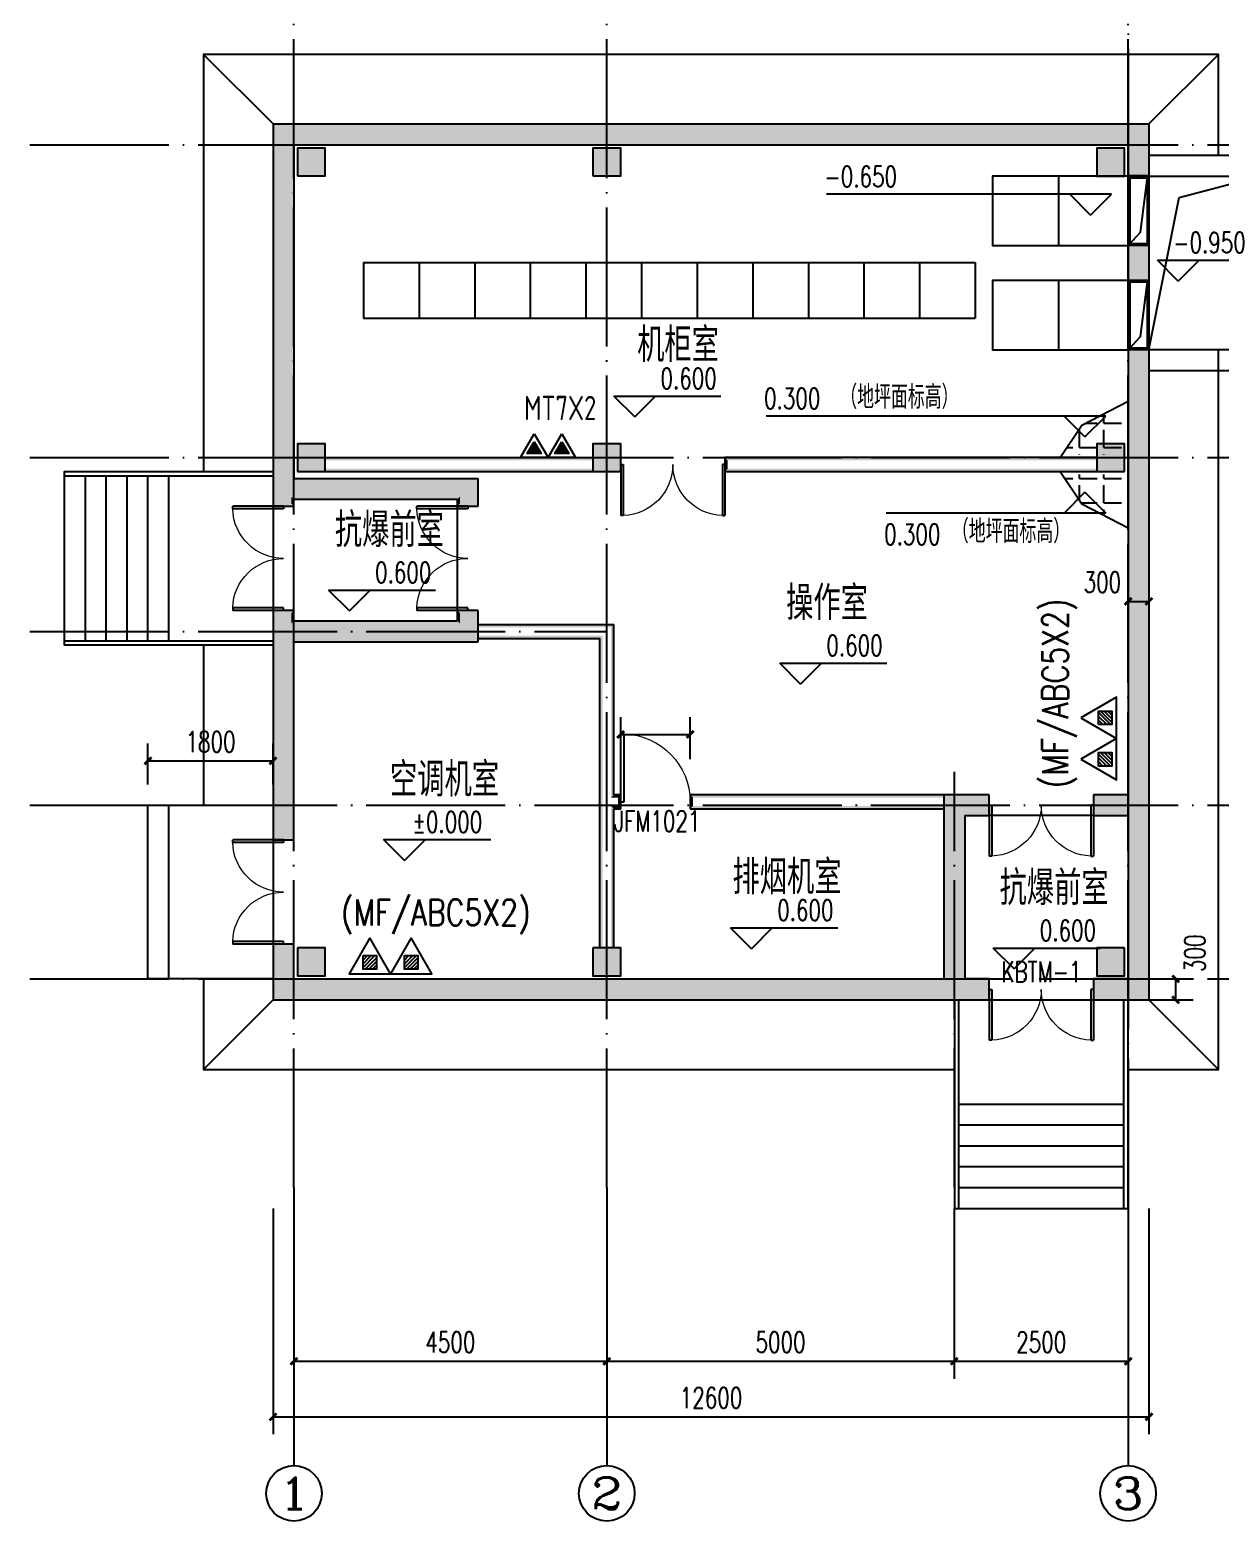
# Model space of a CAD drawing. Extents: x 5205853 to 5320510, y -422737 to -363337.
# Drawn here: x 5252132 to 5269256, y -398160 to -376706 of the extents above; entities that cross this region are included whole.
import ezdxf
from ezdxf.enums import TextEntityAlignment as Align

# ---------------------------------------------------------------- set-up
doc = ezdxf.new("R2010")
doc.units = 0
doc.header["$LTSCALE"] = 1000
doc.header["$MEASUREMENT"] = 0
doc.linetypes.add('DOTE', pattern=[2.42, 2, -0.2, 0.02, -0.2])
doc.layers.get('0').update_dxf_attribs({"linetype": 'CONTINUOUS'})
doc.layers.get('Defpoints').update_dxf_attribs({"linetype": 'CONTINUOUS'})
for name, color, linetype in [('$灭火器', 1, 'CONTINUOUS'), ('AXIS', 3, 'CONTINUOUS'), ('AXIS_TEXT', 7, 'CONTINUOUS'), ('COLUMN', 9, 'CONTINUOUS'), ('DIM_ELEV', 3, 'CONTINUOUS'), ('DOTE', 252, 'CONTINUOUS'), ('PUB_DIM', 3, 'CONTINUOUS'), ('PUB_HATCH', 8, 'CONTINUOUS'), ('PUB_TEXT', 7, 'CONTINUOUS'), ('PUB_WALL', 9, 'CONTINUOUS'), ('STAIR', 5, 'CONTINUOUS'), ('TEXT_给水', 7, 'CONTINUOUS'), ('WALL', 2, 'CONTINUOUS'), ('WINDOW', 4, 'CONTINUOUS'), ('WINDOW_TEXT', 7, 'CONTINUOUS'), ('上水', 3, 'CONTINUOUS'), ('图层1', 1, 'CONTINUOUS')]:
    doc.layers.add(name, color=color, linetype=linetype)
doc.layers.add('_0', color=7, linetype='CONTINUOUS', lineweight=25)
doc.styles.add('_HZTXT', font='txt.shx', dxfattribs={"width": 0.8, "bigfont": 'HZTXT.shx'})
doc.styles.add('_TCH_AXIS', font='COMPLEX', dxfattribs={"bigfont": 'GBCBIG'})
doc.styles.add('_TCH_DIM', font='SIMPLEX', dxfattribs={"bigfont": 'GBCBIG'})
doc.styles.add('_TCH_DIM_T3', font='SIMPLEX', dxfattribs={"width": 0.705882, "bigfont": 'GBCBIG'})
doc.styles.add('_TCH_WINDOW', font='SIMPLEX', dxfattribs={"height": 3.5, "bigfont": 'GBCBIG'})
doc.styles.add('COMPLEX', font='COMPLEX')
doc.styles.add('sceie', font='sceie.shx', dxfattribs={"bigfont": 'sceic.shx'})
doc.dimstyles.new('_TCH_ARCH&&100', dxfattribs={"dimtxt": 297.5, "dimasz": 100, "dimexe": 250, "dimexo": 300, "dimgap": 126.25, "dimtad": 1, "dimdec": 0, "dimzin": 0, "dimdsep": 46, "dimtxsty": '_TCH_DIM_T3', "dimblk": 'ARCHTICK', "dimcen": 0.09, "dimclrt": 7, "dimazin": 2, "dimtfac": 1, "dimtdec": 0, "dimtix": 1, "dimtmove": 2, "dimatfit": 3, "dimfxl": 0, "dimtolj": 1, "dimtzin": 0, "dimarcsym": 0})

# ---------------------------------------------------------------- blocks, each defined once
blk = doc.blocks.new('$DorLib2D$00000001')
for p, q in [((0.45, 0.975), (0.5, 0.975)), ((0.45, 0), (0.45, 0.975)), ((0.5, 0), (0.5, 0.975)), ((0.5, 0), (0.45, 0))]:
    blk.add_line(p, q)
at = {"lineweight": 13}
blk.add_arc((0.475, 0), 0.975, 91.4693, 180, dxfattribs=at)
blk = doc.blocks.new('_ArchTick')
at = {"color": 0, "linetype": 'ByBlock', "const_width": 0.4}
blk.add_lwpolyline([(-0.5, -0.5), (0.5, 0.5)], dxfattribs=at)
blk = doc.blocks.new('*D326')
at = {"layer": 'Defpoints', "color": 0}
for p in [(5267933, -390360), (5268617, -390360), (5267933, -390660)]:
    blk.add_point(p, dxfattribs=at)
at = {"layer": 'PUB_DIM', "color": 0, "lineweight": -2}
for p, q in [((5268233, -390360), (5268867, -390360)), ((5268617, -390660), (5268617, -390360)), ((5268233, -390660), (5268867, -390660))]:
    blk.add_line(p, q, dxfattribs=at)
at = {"layer": 'PUB_DIM', "color": 0, "lineweight": -2, "xscale": 100, "yscale": 100, "zscale": 100}
for p, rotation in [((5268617, -390360), 90), ((5268617, -390660), 270)]:
    blk.add_blockref('_ArchTick', p, dxfattribs=dict(at, rotation=rotation))
at = {"layer": 'PUB_DIM', "color": 7, "insert": (5268892, -389990), "char_height": 297.5, "attachment_point": 5, "rotation": 90, "style": '_TCH_DIM_T3'}
blk.add_mtext('\\A1;300', dxfattribs=at)
blk = doc.blocks.new('*D291')
at = {"layer": 'Defpoints', "color": 0}
for p in [(5267932, -384018), (5268232, -384018), (5268232, -384928)]:
    blk.add_point(p, dxfattribs=at)
at = {"layer": 'PUB_DIM', "color": 0, "lineweight": -2}
for p, q in [((5267932, -384318), (5267932, -385178)), ((5268232, -384318), (5268232, -385178)), ((5267932, -384928), (5268232, -384928))]:
    blk.add_line(p, q, dxfattribs=at)
at = {"layer": 'PUB_DIM', "color": 0, "lineweight": -2, "xscale": 100, "yscale": 100, "zscale": 100, "rotation": 180}
blk.add_blockref('_ArchTick', (5267932, -384928), dxfattribs=at)
at = {"layer": 'PUB_DIM', "color": 0, "lineweight": -2, "xscale": 100, "yscale": 100, "zscale": 100}
blk.add_blockref('_ArchTick', (5268232, -384928), dxfattribs=at)
at = {"layer": 'PUB_DIM', "color": 7, "insert": (5267562, -384653), "char_height": 297.5, "attachment_point": 5, "style": '_TCH_DIM_T3'}
blk.add_mtext('\\A1;300', dxfattribs=at)
blk = doc.blocks.new('*D280')
at = {"layer": 'Defpoints', "color": 0}
for p in [(5255632, -387222), (5253832, -387860), (5255632, -387860)]:
    blk.add_point(p, dxfattribs=at)
at = {"layer": 'PUB_DIM', "color": 0, "lineweight": -2}
for p, q in [((5253832, -387560), (5253832, -386972)), ((5255632, -387560), (5255632, -386972)), ((5253832, -387222), (5255632, -387222))]:
    blk.add_line(p, q, dxfattribs=at)
at = {"layer": 'PUB_DIM', "color": 0, "lineweight": -2, "xscale": 100, "yscale": 100, "zscale": 100, "rotation": 180}
blk.add_blockref('_ArchTick', (5253832, -387222), dxfattribs=at)
at = {"layer": 'PUB_DIM', "color": 0, "lineweight": -2, "xscale": 100, "yscale": 100, "zscale": 100}
blk.add_blockref('_ArchTick', (5255632, -387222), dxfattribs=at)
at = {"layer": 'PUB_DIM', "color": 7, "insert": (5254732, -386947), "char_height": 297.5, "attachment_point": 5, "style": '_TCH_DIM_T3'}
blk.add_mtext('\\A1;1800', dxfattribs=at)
blk = doc.blocks.new('$DorLib2D$00000002')
for p, q in [((-0.5, 0), (-0.5, 0.4875)), ((-0.475, 0.4875), (-0.5, 0.4875)), ((-0.475, 0), (-0.475, 0.4875)), ((0.475, 0), (0.475, 0.4875)), ((0.475, 0.4875), (0.5, 0.4875)), ((0.5, 0), (0.5, 0.4875)), ((-0.5, 0), (-0.475, 0)), ((0.5, 0), (0.475, 0))]:
    blk.add_line(p, q)
at = {"lineweight": 13}
for centre, start, end in [((-0.4875, 0), 0, 88.53072), ((0.4875, 0), 91.46928, 180)]:
    blk.add_arc(centre, 0.4875, start, end, dxfattribs=at)
blk = doc.blocks.new('_FZH')
blk.add_lwpolyline([(-0.5, -0.5), (0.5, -0.5), (0.5, 0.5), (-0.5, 0.5)], close=True)
at = {"layer": 'PUB_HATCH'}
blk.add_solid([(-0.5, -0.5), (0.5, -0.5), (-0.5, 0.5), (0.5, 0.5)], dxfattribs=at)
blk = doc.blocks.new('*D273')
at = {"layer": 'AXIS', "color": 0, "lineweight": -2}
for p, q in [((5255932, -393660), (5255932, -396110)), ((5260432, -393660), (5260432, -396110)), ((5255932, -395860), (5260432, -395860))]:
    blk.add_line(p, q, dxfattribs=at)
at = {"layer": 'Defpoints', "color": 0}
for p in [(5255932, -393360), (5260432, -393360), (5260432, -395860)]:
    blk.add_point(p, dxfattribs=at)
at = {"layer": 'AXIS', "color": 0, "lineweight": -2, "xscale": 100, "yscale": 100, "zscale": 100, "rotation": 180}
blk.add_blockref('_ArchTick', (5255932, -395860), dxfattribs=at)
at = {"layer": 'AXIS', "color": 0, "lineweight": -2, "xscale": 100, "yscale": 100, "zscale": 100}
blk.add_blockref('_ArchTick', (5260432, -395860), dxfattribs=at)
at = {"layer": 'AXIS', "color": 7, "insert": (5258182, -395585), "char_height": 297.5, "attachment_point": 5, "style": '_TCH_DIM_T3'}
blk.add_mtext('\\A1;4500', dxfattribs=at)
blk = doc.blocks.new('*D274')
at = {"layer": 'AXIS', "color": 0, "lineweight": -2}
for p, q in [((5260432, -393660), (5260432, -396110)), ((5265432, -393660), (5265432, -396110)), ((5260432, -395860), (5265432, -395860))]:
    blk.add_line(p, q, dxfattribs=at)
at = {"layer": 'Defpoints', "color": 0}
for p in [(5260432, -393360), (5265432, -393360), (5265432, -395860)]:
    blk.add_point(p, dxfattribs=at)
at = {"layer": 'AXIS', "color": 0, "lineweight": -2, "xscale": 100, "yscale": 100, "zscale": 100, "rotation": 180}
blk.add_blockref('_ArchTick', (5260432, -395860), dxfattribs=at)
at = {"layer": 'AXIS', "color": 0, "lineweight": -2, "xscale": 100, "yscale": 100, "zscale": 100}
blk.add_blockref('_ArchTick', (5265432, -395860), dxfattribs=at)
at = {"layer": 'AXIS', "color": 7, "insert": (5262932, -395585), "char_height": 297.5, "attachment_point": 5, "style": '_TCH_DIM_T3'}
blk.add_mtext('\\A1;5000', dxfattribs=at)
blk = doc.blocks.new('*D275')
at = {"layer": 'AXIS', "color": 0, "lineweight": -2}
for p, q in [((5265432, -393660), (5265432, -396110)), ((5267932, -393660), (5267932, -396110)), ((5265432, -395860), (5267932, -395860))]:
    blk.add_line(p, q, dxfattribs=at)
at = {"layer": 'Defpoints', "color": 0}
for p in [(5265432, -393360), (5267932, -393360), (5267932, -395860)]:
    blk.add_point(p, dxfattribs=at)
at = {"layer": 'AXIS', "color": 0, "lineweight": -2, "xscale": 100, "yscale": 100, "zscale": 100, "rotation": 180}
blk.add_blockref('_ArchTick', (5265432, -395860), dxfattribs=at)
at = {"layer": 'AXIS', "color": 0, "lineweight": -2, "xscale": 100, "yscale": 100, "zscale": 100}
blk.add_blockref('_ArchTick', (5267932, -395860), dxfattribs=at)
at = {"layer": 'AXIS', "color": 7, "insert": (5266682, -395585), "char_height": 297.5, "attachment_point": 5, "style": '_TCH_DIM_T3'}
blk.add_mtext('\\A1;2500', dxfattribs=at)
blk = doc.blocks.new('*D277')
at = {"layer": 'AXIS', "color": 0, "lineweight": -2}
for p, q in [((5255632, -393660), (5255632, -396910)), ((5268232, -393660), (5268232, -396910)), ((5255632, -396660), (5268232, -396660))]:
    blk.add_line(p, q, dxfattribs=at)
at = {"layer": 'Defpoints', "color": 0}
for p in [(5255632, -393360), (5268232, -393360), (5268232, -396660)]:
    blk.add_point(p, dxfattribs=at)
at = {"layer": 'AXIS', "color": 0, "lineweight": -2, "xscale": 100, "yscale": 100, "zscale": 100, "rotation": 180}
blk.add_blockref('_ArchTick', (5255632, -396660), dxfattribs=at)
at = {"layer": 'AXIS', "color": 0, "lineweight": -2, "xscale": 100, "yscale": 100, "zscale": 100}
blk.add_blockref('_ArchTick', (5268232, -396660), dxfattribs=at)
at = {"layer": 'AXIS', "color": 7, "insert": (5261932, -396385), "char_height": 297.5, "attachment_point": 5, "style": '_TCH_DIM_T3'}
blk.add_mtext('\\A1;12600', dxfattribs=at)
blk = doc.blocks.new('_AXISO')
blk.add_circle((0, 0), 0.5)
at = {"layer": 'AXIS_TEXT', "style": 'COMPLEX', "width": 1.041667}
blk.add_attdef('A', text='', height=0.56, dxfattribs=at).set_placement((-0.25, -0.28), (0.25, -0.28), align=Align.FIT)

msp = doc.modelspace()

# ---------------------------------------------------------------- hatches: boundary and pattern name
h = msp.add_hatch()
h.set_pattern_fill('ANSI31', color=3, scale=300, angle=450, style=0)
h.set_pattern_definition([(135, (5277771.247, -444419.384), (-26.516504, -26.516504), [])])
h.paths.add_polyline_path([(5267504.4, -386701.1), (5267504.4, -386506.3), (5267699.2, -386506.3), (5267699.2, -386701.1)])
h = msp.add_hatch()
h.set_pattern_fill('ANSI31', color=3, scale=300, angle=450, style=0)
h.set_pattern_definition([(135, (5277771.247, -445014.545), (-26.516504, -26.516504), [])])
h.paths.add_polyline_path([(5267504.4, -387296.2), (5267504.4, -387101.5), (5267699.2, -387101.5), (5267699.2, -387296.2)])
h = msp.add_hatch()
h.set_pattern_fill('ANSI31', color=3, scale=300, angle=360, style=0)
h.set_pattern_definition([(45, (5199207.39, -400290.464), (-26.516504, 26.516504), [])])
h.paths.add_polyline_path([(5256925.7, -390023.6), (5257120.5, -390023.6), (5257120.5, -390218.4), (5256925.7, -390218.4)])
h = msp.add_hatch()
h.set_pattern_fill('ANSI31', color=3, scale=300, angle=360, style=0)
h.set_pattern_definition([(45, (5199802.55, -400290.464), (-26.516504, 26.516504), [])])
h.paths.add_polyline_path([(5257520.9, -390023.6), (5257715.6, -390023.6), (5257715.6, -390218.4), (5257520.9, -390218.4)])
at = {"layer": 'PUB_HATCH'}
for points in [[(5255932.3, -378359.9), (5255632.3, -378059.9), (5255632.3, -383259.9), (5255672.3, -383259.9), (5255832.3, -383293.2), (5255892.3, -383199.9), (5255932.3, -383159.9)], [(5255632.3, -378059.9), (5255932.3, -378359.9), (5267932.3, -378359.9), (5268232.3, -378059.9)], [(5268232.3, -378059.9), (5267932.3, -378359.9), (5267932.3, -378806.7), (5268232.3, -378806.7)], [(5268232.3, -379809.7), (5267932.3, -379809.7), (5267932.3, -380309.7), (5268232.3, -380309.7)], [(5268232.3, -381306.7), (5267932.3, -381306.7), (5267932.3, -387710.2), (5267972.3, -387750.2), (5268032.3, -387843.5), (5268192.3, -387810.2), (5268232.3, -387810.2)], [(5255832.3, -383293.2), (5255892.3, -383419.9), (5255932.3, -383459.9), (5258282.3, -383459.9), (5258582.3, -383159.9), (5255932.3, -383159.9), (5255892.3, -383199.9)], [(5258582.3, -383159.9), (5258282.3, -383459.9), (5258282.3, -383559.3), (5258582.3, -383559.3)], [(5255672.3, -383259.9), (5255632.3, -383259.9), (5255632.3, -383559.9), (5255932.3, -383559.9), (5255932.3, -383459.9), (5255892.3, -383419.9), (5255832.3, -383293.2)], [(5255892.3, -385249.9), (5255932.3, -385209.9), (5255932.3, -385059.9), (5255632.3, -385059.9), (5255632.3, -385359.9), (5255832.3, -385359.9)], [(5258282.3, -385209.9), (5258582.3, -385509.9), (5258582.3, -385059.3), (5258282.3, -385059.3)], [(5255832.3, -385359.9), (5255892.3, -385469.9), (5255932.3, -385509.9), (5258582.3, -385509.9), (5258282.3, -385209.9), (5255932.3, -385209.9), (5255892.3, -385249.9)], [(5255832.3, -385359.9), (5255632.3, -385359.9), (5255632.3, -388359.9), (5255932.3, -388359.9), (5255932.3, -385509.9), (5255892.3, -385469.9)], [(5265582.3, -388010.2), (5265282.3, -387710.2), (5265282.3, -390359.9), (5265322.3, -390399.9), (5265432.3, -390459.9), (5265542.3, -390399.9), (5265582.3, -390359.9)], [(5265282.3, -387710.2), (5265582.3, -388010.2), (5265932.6, -388010.2), (5265932.6, -387710.2)], [(5267972.3, -387750.2), (5267932.3, -387710.2), (5267432.6, -387710.2), (5267432.6, -388010.2), (5267932.3, -388010.2), (5267972.3, -387970.2), (5268032.3, -387843.5)], [(5268032.3, -387843.5), (5267972.3, -387970.2), (5267932.3, -388010.2), (5267932.3, -390359.9), (5268232.3, -390659.9), (5268232.3, -387810.2), (5268192.3, -387810.2)], [(5255632.3, -390659.9), (5255932.3, -390359.9), (5255932.3, -389859.9), (5255632.3, -389859.9)], [(5255932.3, -390359.9), (5255632.3, -390659.9), (5265432.3, -390659.9), (5265432.3, -390459.9), (5265322.3, -390399.9), (5265282.3, -390359.9)], [(5265432.3, -390459.9), (5265432.3, -390659.9), (5265932.6, -390659.9), (5265932.6, -390359.9), (5265582.3, -390359.9), (5265542.3, -390399.9)], [(5268232.3, -390659.9), (5267932.3, -390359.9), (5267432.6, -390359.9), (5267432.6, -390659.9)]]:
    msp.add_hatch(color=256, dxfattribs=at).paths.add_polyline_path(points)
at = {"layer": 'PUB_WALL'}
for points in [[(5255632.3, -378059.9), (5255632.3, -383259.9), (5255672.3, -383259.9), (5255672.3, -378099.9)], [(5255632.3, -378059.9), (5268232.3, -378059.9), (5268192.3, -378099.9), (5255672.3, -378099.9)], [(5268232.3, -378059.9), (5268232.3, -378806.7), (5268192.3, -378806.7), (5268192.3, -378099.9)], [(5255932.3, -378359.9), (5255932.3, -383159.9), (5255892.3, -383199.9), (5255892.3, -378319.9)], [(5255932.3, -378359.9), (5267932.3, -378359.9), (5267972.3, -378319.9), (5255892.3, -378319.9)], [(5256382.3, -378406.7), (5255982.3, -378406.7), (5256022.3, -378446.7), (5256342.3, -378446.7)], [(5255982.3, -378406.7), (5255982.3, -378806.7), (5256022.3, -378766.7), (5256022.3, -378446.7)], [(5256382.3, -378806.7), (5256382.3, -378406.7), (5256342.3, -378446.7), (5256342.3, -378766.7)], [(5260632.3, -378406.7), (5260232.3, -378406.7), (5260272.3, -378446.7), (5260592.3, -378446.7)], [(5260232.3, -378406.7), (5260232.3, -378806.7), (5260272.3, -378766.7), (5260272.3, -378446.7)], [(5260632.3, -378806.7), (5260632.3, -378406.7), (5260592.3, -378446.7), (5260592.3, -378766.7)], [(5267882.3, -378409.7), (5267482.3, -378409.7), (5267522.3, -378449.7), (5267842.3, -378449.7)], [(5267482.3, -378409.7), (5267482.3, -378809.7), (5267522.3, -378769.7), (5267522.3, -378449.7)], [(5267882.3, -378809.7), (5267882.3, -378409.7), (5267842.3, -378449.7), (5267842.3, -378769.7)], [(5267932.3, -378359.9), (5267932.3, -378806.7), (5267972.3, -378806.7), (5267972.3, -378319.9)], [(5255982.3, -378806.7), (5256382.3, -378806.7), (5256342.3, -378766.7), (5256022.3, -378766.7)], [(5260232.3, -378806.7), (5260632.3, -378806.7), (5260592.3, -378766.7), (5260272.3, -378766.7)], [(5267482.3, -378809.7), (5267882.3, -378809.7), (5267842.3, -378769.7), (5267522.3, -378769.7)], [(5268232.3, -378806.7), (5267932.3, -378806.7), (5267932.3, -378766.7), (5268232.3, -378766.7)], [(5267932.3, -379809.7), (5267932.3, -380309.7), (5267972.3, -380309.7), (5267972.3, -379809.7)], [(5268232.3, -379809.7), (5267932.3, -379809.7), (5267932.3, -379849.7), (5268232.3, -379849.7)], [(5268232.3, -379809.7), (5268232.3, -380309.7), (5268192.3, -380309.7), (5268192.3, -379809.7)], [(5268232.3, -380309.7), (5267932.3, -380309.7), (5267932.3, -380269.7), (5268232.3, -380269.7)], [(5267932.3, -381306.7), (5267932.3, -387710.2), (5267972.3, -387750.2), (5267972.3, -381306.7)], [(5268232.3, -381306.7), (5267932.3, -381306.7), (5267932.3, -381346.7), (5268232.3, -381346.7)], [(5268232.3, -381306.7), (5268232.3, -387810.2), (5268192.3, -387810.2), (5268192.3, -381306.7)], [(5256382.3, -382659.9), (5255982.3, -382659.9), (5256022.3, -382699.9), (5256342.3, -382699.9)], [(5255982.3, -382659.9), (5255982.3, -383059.9), (5256022.3, -383019.9), (5256022.3, -382699.9)], [(5256382.3, -383059.9), (5256382.3, -382659.9), (5256342.3, -382699.9), (5256342.3, -383019.9)], [(5260632.3, -382659.9), (5260232.3, -382659.9), (5260272.3, -382699.9), (5260592.3, -382699.9)], [(5260232.3, -382659.9), (5260232.3, -383059.9), (5260272.3, -383019.9), (5260272.3, -382699.9)], [(5260632.3, -383059.9), (5260632.3, -382659.9), (5260592.3, -382699.9), (5260592.3, -383019.9)], [(5267882.3, -382659.9), (5267482.3, -382659.9), (5267522.3, -382699.9), (5267842.3, -382699.9)], [(5267482.3, -382659.9), (5267482.3, -383059.9), (5267522.3, -383019.9), (5267522.3, -382699.9)], [(5267882.3, -383059.9), (5267882.3, -382659.9), (5267842.3, -382699.9), (5267842.3, -383019.9)], [(5260232.3, -382899.9), (5260232.3, -382859.9), (5256382.3, -382859.9), (5256382.3, -382899.9)], [(5267482.3, -382899.9), (5267482.3, -382859.9), (5262132.3, -382859.9), (5262172.3, -382899.9)], [(5262132.3, -382859.9), (5262132.3, -383059.9), (5262172.3, -383019.9), (5262172.3, -382899.9)], [(5255932.3, -383159.9), (5258582.3, -383159.9), (5258542.3, -383199.9), (5255892.3, -383199.9)], [(5255982.3, -383059.9), (5256382.3, -383059.9), (5256342.3, -383019.9), (5256022.3, -383019.9)], [(5260232.3, -383059.9), (5260232.3, -383019.9), (5256382.3, -383019.9), (5256382.3, -383059.9)], [(5258582.3, -383559.3), (5258582.3, -383159.9), (5258542.3, -383199.9), (5258542.3, -383519.3)], [(5260232.3, -383059.9), (5260632.3, -383059.9), (5260592.3, -383019.9), (5260272.3, -383019.9)], [(5267482.3, -383059.9), (5267482.3, -383019.9), (5262172.3, -383019.9), (5262132.3, -383059.9)], [(5267482.3, -383059.9), (5267882.3, -383059.9), (5267842.3, -383019.9), (5267522.3, -383019.9)], [(5255632.3, -383259.9), (5255632.3, -383559.9), (5255672.3, -383519.9), (5255672.3, -383259.9)], [(5255632.3, -383559.9), (5255932.3, -383559.9), (5255892.3, -383519.9), (5255672.3, -383519.9)], [(5255932.3, -383559.9), (5255932.3, -383459.9), (5255892.3, -383419.9), (5255892.3, -383519.9)], [(5255932.3, -383459.9), (5258282.3, -383459.9), (5258322.3, -383419.9), (5255892.3, -383419.9)], [(5258282.3, -383459.9), (5258282.3, -383559.3), (5258322.3, -383519.3), (5258322.3, -383419.9)], [(5258282.3, -383559.3), (5258582.3, -383559.3), (5258542.3, -383519.3), (5258322.3, -383519.3)], [(5255932.3, -385059.9), (5255632.3, -385059.9), (5255672.3, -385099.9), (5255892.3, -385099.9)], [(5255632.3, -385059.9), (5255632.3, -385359.9), (5255672.3, -385359.9), (5255672.3, -385099.9)], [(5255932.3, -385209.9), (5255932.3, -385059.9), (5255892.3, -385099.9), (5255892.3, -385249.9)], [(5258582.3, -385059.3), (5258282.3, -385059.3), (5258322.3, -385099.3), (5258542.3, -385099.3)], [(5258282.3, -385059.3), (5258282.3, -385209.9), (5258322.3, -385249.9), (5258322.3, -385099.3)], [(5258582.3, -385509.9), (5258582.3, -385059.3), (5258542.3, -385099.3), (5258542.3, -385469.9)], [(5255932.3, -385209.9), (5258282.3, -385209.9), (5258322.3, -385249.9), (5255892.3, -385249.9)], [(5258582.3, -385259.9), (5260532.3, -385259.9), (5260492.3, -385299.9), (5258582.3, -385299.9)], [(5260532.3, -387710.2), (5260532.3, -385259.9), (5260492.3, -385299.9), (5260492.3, -387750.2)], [(5255632.3, -385359.9), (5255632.3, -388359.9), (5255672.3, -388319.9), (5255672.3, -385359.9)], [(5255932.3, -388359.9), (5255932.3, -385509.9), (5255892.3, -385469.9), (5255892.3, -388319.9)], [(5255932.3, -385509.9), (5258582.3, -385509.9), (5258542.3, -385469.9), (5255892.3, -385469.9)], [(5258582.3, -385459.9), (5260332.3, -385459.9), (5260372.3, -385419.9), (5258582.3, -385419.9)], [(5260332.3, -387810.2), (5260332.3, -385459.9), (5260372.3, -385419.9), (5260372.3, -387810.2)], [(5260332.3, -389913.1), (5260372.3, -389913.1), (5260372.3, -387810.2), (5260332.3, -387810.2)], [(5260632.3, -387710.2), (5260532.3, -387710.2), (5260492.3, -387750.2), (5260592.3, -387750.2)], [(5260532.3, -387910.2), (5260632.3, -387910.2), (5260592.3, -387870.2), (5260492.3, -387870.2)], [(5260492.3, -389913.1), (5260532.3, -389913.1), (5260532.3, -387910.2), (5260492.3, -387870.2)], [(5260632.3, -387910.2), (5260632.3, -387710.2), (5260592.3, -387750.2), (5260592.3, -387870.2)], [(5265282.3, -387710.2), (5261632.3, -387710.2), (5261672.3, -387750.2), (5265282.3, -387750.2)], [(5261632.3, -387710.2), (5261632.3, -387910.2), (5261672.3, -387870.2), (5261672.3, -387750.2)], [(5261632.3, -387910.2), (5265282.3, -387910.2), (5265282.3, -387870.2), (5261672.3, -387870.2)], [(5265282.3, -387710.2), (5265282.3, -390359.9), (5265322.3, -390399.9), (5265322.3, -387750.2)], [(5265932.6, -387710.2), (5265282.3, -387710.2), (5265322.3, -387750.2), (5265892.6, -387750.2)], [(5265932.6, -388010.2), (5265932.6, -387710.2), (5265892.6, -387750.2), (5265892.6, -387970.2)], [(5267932.3, -387710.2), (5267432.6, -387710.2), (5267472.6, -387750.2), (5267972.3, -387750.2)], [(5267432.6, -387710.2), (5267432.6, -388010.2), (5267472.6, -387970.2), (5267472.6, -387750.2)], [(5268232.3, -387810.2), (5268232.3, -390659.9), (5268192.3, -390619.9), (5268192.3, -387810.2)], [(5265582.3, -388010.2), (5265582.3, -390359.9), (5265542.3, -390399.9), (5265542.3, -387970.2)], [(5265582.3, -388010.2), (5265932.6, -388010.2), (5265892.6, -387970.2), (5265542.3, -387970.2)], [(5267432.6, -388010.2), (5267932.3, -388010.2), (5267972.3, -387970.2), (5267472.6, -387970.2)], [(5267932.3, -388010.2), (5267932.3, -390359.9), (5267972.3, -390399.9), (5267972.3, -387970.2)], [(5255632.3, -388359.9), (5255932.3, -388359.9), (5255892.3, -388319.9), (5255672.3, -388319.9)], [(5255932.3, -389859.9), (5255632.3, -389859.9), (5255672.3, -389899.9), (5255892.3, -389899.9)], [(5255632.3, -389859.9), (5255632.3, -390659.9), (5255672.3, -390619.9), (5255672.3, -389899.9)], [(5255932.3, -390359.9), (5255932.3, -389859.9), (5255892.3, -389899.9), (5255892.3, -390399.9)], [(5255982.3, -389913.1), (5255982.3, -390313.1), (5256022.3, -390273.1), (5256022.3, -389953.1)], [(5256382.3, -389913.1), (5255982.3, -389913.1), (5256022.3, -389953.1), (5256342.3, -389953.1)], [(5256382.3, -390313.1), (5256382.3, -389913.1), (5256342.3, -389953.1), (5256342.3, -390273.1)], [(5260232.3, -389913.1), (5260232.3, -390313.1), (5260272.3, -390273.1), (5260272.3, -389953.1)], [(5260632.3, -389913.1), (5260232.3, -389913.1), (5260272.3, -389953.1), (5260592.3, -389953.1)], [(5260632.3, -390313.1), (5260632.3, -389913.1), (5260592.3, -389953.1), (5260592.3, -390273.1)], [(5267882.3, -389913.1), (5267482.3, -389913.1), (5267522.3, -389953.1), (5267842.3, -389953.1)], [(5267482.3, -389913.1), (5267482.3, -390313.1), (5267522.3, -390273.1), (5267522.3, -389953.1)], [(5267882.3, -390313.1), (5267882.3, -389913.1), (5267842.3, -389953.1), (5267842.3, -390273.1)], [(5255932.3, -390359.9), (5265282.3, -390359.9), (5265322.3, -390399.9), (5255892.3, -390399.9)], [(5255982.3, -390313.1), (5256382.3, -390313.1), (5256342.3, -390273.1), (5256022.3, -390273.1)], [(5260232.3, -390313.1), (5260632.3, -390313.1), (5260592.3, -390273.1), (5260272.3, -390273.1)], [(5265932.6, -390359.9), (5265582.3, -390359.9), (5265542.3, -390399.9), (5265892.6, -390399.9)], [(5265932.6, -390659.9), (5265932.6, -390359.9), (5265892.6, -390399.9), (5265892.6, -390619.9)], [(5267932.3, -390359.9), (5267432.6, -390359.9), (5267472.6, -390399.9), (5267972.3, -390399.9)], [(5267432.6, -390359.9), (5267432.6, -390659.9), (5267472.6, -390619.9), (5267472.6, -390399.9)], [(5267482.3, -390313.1), (5267882.3, -390313.1), (5267842.3, -390273.1), (5267522.3, -390273.1)], [(5255632.3, -390659.9), (5265432.3, -390659.9), (5265432.3, -390619.9), (5255672.3, -390619.9)], [(5265432.3, -390659.9), (5265932.6, -390659.9), (5265892.6, -390619.9), (5265432.3, -390619.9)], [(5267432.6, -390659.9), (5268232.3, -390659.9), (5268192.3, -390619.9), (5267472.6, -390619.9)]]:
    msp.add_hatch(color=0, dxfattribs=at).paths.add_polyline_path(points)
at = {"layer": '上水'}
h = msp.add_hatch(dxfattribs=at)
h.set_pattern_fill('ANSI31', color=256, scale=100, angle=180, style=0)
h.set_pattern_definition([(135, (11336571.261, 1060625.33), (8.838834765, 8.838834765), [])])
h.paths.add_polyline_path([(5259289.2, -382802.3), (5259388.4, -382630.5), (5259487.6, -382802.3)])
h = msp.add_hatch(dxfattribs=at)
h.set_pattern_fill('ANSI31', color=256, scale=100, angle=180, style=0)
h.set_pattern_definition([(135, (11336968.035, 1060625.33), (8.838834765, 8.838834765), [])])
h.paths.add_polyline_path([(5259686, -382802.3), (5259785.2, -382630.5), (5259884.4, -382802.3)])
at = {"layer": '图层1'}
h = msp.add_hatch(dxfattribs=at)
h.set_pattern_fill('ANGLE', color=256, scale=100, style=0)
h.set_pattern_definition([(0, (2862995.9, 440815.68), (0, 349.25), [254, -95.25]), (90, (2862995.9, 440815.68), (-349.25, 2e-14), [254, -95.25])])
h.paths.add_polyline_path([(5267932.3, -382047.6), (5267265.3, -382394), (5266984.7, -382815.3), (5267932.3, -382815.3)])
h = msp.add_hatch(dxfattribs=at)
h.set_pattern_fill('ANGLE', color=256, scale=100, style=0)
h.set_pattern_definition([(0, (2862995.9, 434782.16), (0, 349.25), [254, -95.25]), (90, (2862995.9, 434782.16), (-349.25, 2e-14), [254, -95.25])])
h.paths.add_polyline_path([(5267932.3, -383104.5), (5267932.3, -383872.2), (5267265.3, -383525.8), (5266984.7, -383104.5)])

# ---------------------------------------------------------------- linework, layer by layer
at = {"color": 2}
for p, q in [((5256932.3, -380052), (5256932.3, -380852)), ((5256932.3, -380052), (5265732.3, -380052)), ((5257732.3, -380052), (5257732.3, -380852)), ((5258532.3, -380052), (5258532.3, -380852)), ((5259332.3, -380052), (5259332.3, -380852)), ((5260132.3, -380052), (5260132.3, -380852)), ((5260932.3, -380052), (5260932.3, -380852)), ((5261732.3, -380052), (5261732.3, -380852)), ((5262532.3, -380052), (5262532.3, -380852)), ((5263332.3, -380052), (5263332.3, -380852)), ((5264132.3, -380052), (5264132.3, -380852)), ((5264932.3, -380052), (5264932.3, -380852)), ((5265732.3, -380052), (5265732.3, -380852)), ((5256932.3, -380852), (5265732.3, -380852))]:
    msp.add_line(p, q, dxfattribs=at)
at = {"extrusion": (0, 0, -1)}
for p, q in [((5260632.3, -382959.9), (5260632.3, -383691.1)), ((5260632.3, -382959.9), (5260669.8, -382959.9)), ((5260669.8, -382959.9), (5260669.8, -383691.1)), ((5262094.8, -382959.9), (5262094.8, -383691.1)), ((5262132.3, -382959.9), (5262094.8, -382959.9)), ((5262132.3, -382959.9), (5262132.3, -383691.1)), ((5255782.3, -383559.9), (5255051.1, -383559.9)), ((5255051.1, -383597.4), (5255051.1, -383559.9)), ((5255782.3, -383597.4), (5255051.1, -383597.4)), ((5255782.3, -383559.9), (5255782.3, -383597.4)), ((5258432.3, -383559.3), (5257701.1, -383559.3)), ((5257701.1, -383596.8), (5257701.1, -383559.3)), ((5258432.3, -383596.8), (5257701.1, -383596.8)), ((5258432.3, -383559.3), (5258432.3, -383596.8)), ((5260669.8, -383691.1), (5260632.3, -383691.1)), ((5262094.8, -383691.1), (5262132.3, -383691.1)), ((5255782.3, -385022.4), (5255051.1, -385022.4)), ((5255051.1, -385022.4), (5255051.1, -385059.9)), ((5255782.3, -385059.9), (5255051.1, -385059.9)), ((5255782.3, -385059.9), (5255782.3, -385022.4)), ((5258432.3, -385021.8), (5257701.1, -385021.8)), ((5257701.1, -385021.8), (5257701.1, -385059.3)), ((5258432.3, -385059.3), (5257701.1, -385059.3)), ((5258432.3, -385059.3), (5258432.3, -385021.8)), ((5265932.6, -387860.2), (5265932.6, -388591.4)), ((5265932.6, -387860.2), (5265970.1, -387860.2)), ((5265970.1, -387860.2), (5265970.1, -388591.4)), ((5267395.1, -387860.2), (5267395.1, -388591.4)), ((5267432.6, -387860.2), (5267395.1, -387860.2)), ((5267432.6, -387860.2), (5267432.6, -388591.4)), ((5255782.3, -388359.9), (5255051.1, -388359.9)), ((5255051.1, -388397.4), (5255051.1, -388359.9)), ((5255782.3, -388397.4), (5255051.1, -388397.4)), ((5255782.3, -388359.9), (5255782.3, -388397.4)), ((5265970.1, -388591.4), (5265932.6, -388591.4)), ((5267395.1, -388591.4), (5267432.6, -388591.4)), ((5255782.3, -389822.4), (5255051.1, -389822.4)), ((5255051.1, -389822.4), (5255051.1, -389859.9)), ((5255782.3, -389859.9), (5255051.1, -389859.9)), ((5255782.3, -389859.9), (5255782.3, -389822.4))]:
    msp.add_line(p, q, dxfattribs=at)
at = {"color": 0}
for points in [[(5268232.3, -378509.7), (5270132.3, -378509.7), (5270132.3, -381609.7), (5268232.3, -381609.7)], [(5266932.3, -378809.7), (5265982.3, -378809.7), (5265982.3, -379809.7), (5266932.3, -379809.7)], [(5267932.3, -378809.7), (5266932.3, -378809.7), (5266932.3, -379809.7), (5267932.3, -379809.7)], [(5267952.3, -379789.7), (5268108.7, -379615.7), (5268212.3, -378829.7)], [(5268232.3, -378809.7), (5269832.3, -378809.7), (5269832.3, -381309.7), (5268232.3, -381309.7)], [(5268232.3, -381309.7), (5268667.7, -379118.1), (5269832.3, -378809.7)], [(5266932.3, -380309.7), (5265982.3, -380309.7), (5265982.3, -381309.7), (5266932.3, -381309.7)], [(5267932.3, -380309.7), (5266932.3, -380309.7), (5266932.3, -381309.7), (5267932.3, -381309.7)], [(5267952.3, -381289.7), (5268108.7, -381115.7), (5268212.3, -380329.7)]]:
    msp.add_lwpolyline(points, dxfattribs=at)
for points in [[(5267932.3, -378809.7), (5268232.3, -378809.7), (5268232.3, -379809.7), (5267932.3, -379809.7)], [(5267932.3, -380309.7), (5268232.3, -380309.7), (5268232.3, -381309.7), (5267932.3, -381309.7)]]:
    msp.add_lwpolyline(points, close=True, dxfattribs=at)
at = {"color": 0, "const_width": 40}
for points in [[(5267952.3, -378829.7), (5268212.3, -378829.7), (5268212.3, -379789.7), (5267952.3, -379789.7)], [(5267952.3, -380329.7), (5268212.3, -380329.7), (5268212.3, -381289.7), (5267952.3, -381289.7)]]:
    msp.add_lwpolyline(points, close=True, dxfattribs=at)
at = {"color": 1}
for points in [[(5259388.4, -382516.3), (5259586.8, -382859.9), (5259190, -382859.9)], [(5259785.2, -382516.3), (5259983.6, -382859.9), (5259586.8, -382859.9)], [(5259388.4, -382630.5), (5259487.6, -382802.3), (5259289.2, -382802.3)], [(5259785.2, -382630.5), (5259884.4, -382802.3), (5259686, -382802.3)]]:
    msp.add_lwpolyline(points, close=True, dxfattribs=at)
at = {"color": 3}
for points in [[(5267249.6, -386603.7), (5267765, -386901.3), (5267765, -386306.1)], [(5267504.4, -386701.1), (5267504.4, -386506.3), (5267699.2, -386506.3), (5267699.2, -386701.1)], [(5267249.6, -387198.8), (5267765, -387496.4), (5267765, -386901.3)], [(5267504.4, -387296.2), (5267504.4, -387101.5), (5267699.2, -387101.5), (5267699.2, -387296.2)], [(5257023.1, -389768.8), (5256725.5, -390284.2), (5257320.7, -390284.2)], [(5257618.3, -389768.8), (5257320.7, -390284.2), (5257915.8, -390284.2)], [(5256925.7, -390023.6), (5257120.5, -390023.6), (5257120.5, -390218.4), (5256925.7, -390218.4)], [(5257520.9, -390023.6), (5257715.6, -390023.6), (5257715.6, -390218.4), (5257520.9, -390218.4)]]:
    msp.add_lwpolyline(points, close=True, dxfattribs=at)
at = {"lineweight": 13, "extrusion": (0, 0, -1)}
for centre, start, end in [((-5260651.1, -382959.9), 180, 268.53072), ((-5262113.6, -382959.9), 271.46928, 0), ((-5255782.3, -383578.6), 270, 358.53072), ((-5258432.3, -383578.1), 270, 358.53072), ((-5255782.3, -385041.1), 1.46928, 90), ((-5258432.3, -385040.6), 1.46928, 90), ((-5265951.4, -387860.2), 180, 268.53072), ((-5267413.9, -387860.2), 271.46928, 0), ((-5255782.3, -388378.6), 270, 358.53072), ((-5255782.3, -389841.1), 1.46928, 90)]:
    msp.add_arc(centre, 731.2, start, end, dxfattribs=at)
at = {"layer": '_0', "color": 0}
for points in [[(5266955.1, -382859.9), (5267265.3, -382394), (5267932.3, -382047.6)], [(5266955.1, -383059.9), (5267265.3, -383525.8), (5267932.3, -383872.2)]]:
    msp.add_lwpolyline(points, dxfattribs=at)
at = {"layer": 'AXIS', "color": 0}
for p, q in [((5255932.3, -393359.9), (5255932.3, -397359.9)), ((5260432.3, -393359.9), (5260432.3, -397359.9)), ((5267932.3, -393359.9), (5267932.3, -397359.9))]:
    msp.add_line(p, q, dxfattribs=at)
at = {"layer": 'DIM_ELEV', "color": 0}
for p, q in [((5267692.2, -379071.4), (5263594.2, -379071.4)), ((5267392.2, -379371.4), (5267092.2, -379071.4)), ((5267392.2, -379371.4), (5267692.2, -379071.4)), ((5268653.9, -380320.6), (5268353.9, -380020.6)), ((5268353.9, -380020.6), (5269711.2, -380020.6)), ((5268653.9, -380320.6), (5268953.9, -380020.6)), ((5260834.7, -382275.4), (5260534.7, -381975.4)), ((5260534.7, -381975.4), (5262074.9, -381975.4)), ((5260834.7, -382275.4), (5261134.7, -381975.4)), ((5256728.8, -385065.6), (5256428.8, -384765.6)), ((5256428.8, -384765.6), (5257969, -384765.6)), ((5256728.8, -385065.6), (5257028.8, -384765.6)), ((5263220.8, -386116.8), (5262920.8, -385816.8)), ((5262920.8, -385816.8), (5264461, -385816.8)), ((5263220.8, -386116.8), (5263520.8, -385816.8)), ((5257522.3, -388655.5), (5257222.3, -388355.5)), ((5257222.3, -388355.5), (5258762.6, -388355.5)), ((5257522.3, -388655.5), (5257822.3, -388355.5)), ((5262513.7, -389925.5), (5262213.7, -389625.5)), ((5262213.7, -389625.5), (5263753.9, -389625.5)), ((5262513.7, -389925.5), (5262813.7, -389625.5)), ((5266290.9, -390215.6), (5265990.9, -389915.6)), ((5265990.9, -389915.6), (5267531.2, -389915.6)), ((5266290.9, -390215.6), (5266590.9, -389915.6))]:
    msp.add_line(p, q, dxfattribs=at)
at = {"layer": 'DIM_ELEV'}
for p, q in [((5267610.6, -382262.3), (5262724.8, -382262.3)), ((5267310.6, -382562.3), (5267010.6, -382262.3)), ((5267310.6, -382562.3), (5267610.6, -382262.3)), ((5267310.6, -383357.4), (5267010.6, -383657.4)), ((5267310.6, -383357.4), (5267610.6, -383657.4)), ((5267610.6, -383657.4), (5264452.3, -383657.4))]:
    msp.add_line(p, q, dxfattribs=at)
at = {"layer": 'DOTE', "linetype": 'DOTE'}
for p, q in [((5267932.3, -374559.9), (5267932.3, -394959.9)), ((5255932.3, -393359.9), (5255932.3, -375359.9)), ((5260432.3, -393359.9), (5260432.3, -375359.9)), ((5267932.3, -393359.9), (5267932.3, -375359.9)), ((5252132.3, -378359.9), (5272532.3, -378359.9)), ((5252132.3, -382859.9), (5272532.3, -382859.9)), ((5252132.3, -385359.9), (5260432.3, -385359.9)), ((5265432.6, -393359.9), (5265432.6, -387382.3)), ((5252132.3, -387859.9), (5272532.3, -387859.9)), ((5265432.3, -393359.9), (5265432.3, -387859.9)), ((5252132.3, -390359.9), (5272532.3, -390359.9))]:
    msp.add_line(p, q, dxfattribs=at)
at = {"layer": 'PUB_DIM', "color": 0}
for p, q in [((5260632.3, -387198.2), (5260632.3, -386592)), ((5261632.3, -387198.2), (5261632.3, -386592)), ((5260632.3, -386842), (5261632.3, -386842))]:
    msp.add_line(p, q, dxfattribs=at)
at = {"layer": 'STAIR'}
for p, q in [((5254632.3, -377059.9), (5255632.3, -378059.9)), ((5269232.3, -377059.9), (5268232.3, -378059.9)), ((5252932.3, -385499.8), (5252932.3, -383119.8)), ((5253232.3, -385499.8), (5253232.3, -383119.8)), ((5253532.3, -385499.8), (5253532.3, -383119.8)), ((5253832.3, -385499.8), (5253832.3, -383119.8)), ((5254132.3, -385499.8), (5254132.3, -383119.8)), ((5254132.3, -390359.9), (5254132.3, -387859.9)), ((5254632.3, -391659.9), (5255632.3, -390659.9)), ((5269232.3, -391659.9), (5268232.3, -390659.9)), ((5265492.6, -392159.9), (5267872.6, -392159.9)), ((5265492.6, -392459.9), (5267872.6, -392459.9)), ((5265492.6, -392759.9), (5267872.6, -392759.9)), ((5265492.6, -393059.9), (5267872.6, -393059.9)), ((5265492.6, -393359.9), (5267872.6, -393359.9))]:
    msp.add_line(p, q, dxfattribs=at)
for points in [[(5269232.3, -378509.7), (5269232.3, -377059.9), (5254632.3, -377059.9), (5254632.3, -383059.3)], [(5269232.3, -390359.9), (5269232.3, -381306.7)], [(5255632.3, -385559.8), (5252632.3, -385559.8), (5252632.3, -383059.8), (5255632.3, -383059.8)], [(5252632.3, -383119.8), (5255632.3, -383119.8)], [(5255632.3, -385499.8), (5252632.3, -385499.8)], [(5254632.3, -385559.3), (5254632.3, -387859.9)], [(5255632.3, -390359.9), (5253832.3, -390359.9), (5253832.3, -387859.9), (5255632.3, -387859.9)], [(5254632.3, -390359.9), (5254632.3, -391659.9), (5265432.6, -391659.9)], [(5267932.6, -391659.9), (5269232.3, -391659.9), (5269232.3, -390359.6)], [(5265432.6, -390659.9), (5265432.6, -393659.9), (5267932.6, -393659.9), (5267932.6, -390659.9)], [(5265492.6, -390659.9), (5265492.6, -393659.9)], [(5267872.6, -393659.9), (5267872.6, -390659.9)]]:
    msp.add_lwpolyline(points, dxfattribs=at)
at = {"layer": 'WALL', "color": 0}
for p, q in [((5255632.3, -378059.9), (5255632.3, -383259.9)), ((5255632.3, -378059.9), (5268232.3, -378059.9)), ((5268232.3, -378059.9), (5268232.3, -378806.7)), ((5255932.3, -378359.9), (5255932.3, -383159.9)), ((5255932.3, -378359.9), (5267932.3, -378359.9)), ((5267932.3, -378359.9), (5267932.3, -378806.7)), ((5268232.3, -378806.7), (5267932.3, -378806.7)), ((5267932.3, -379809.7), (5267932.3, -380309.7)), ((5268232.3, -379809.7), (5267932.3, -379809.7)), ((5268232.3, -379809.7), (5268232.3, -380309.7)), ((5268232.3, -380309.7), (5267932.3, -380309.7)), ((5267932.3, -381306.7), (5267932.3, -387710.2)), ((5268232.3, -381306.7), (5267932.3, -381306.7)), ((5268232.3, -381306.7), (5268232.3, -387810.2)), ((5256382.3, -382859.9), (5260232.3, -382859.9)), ((5267482.3, -382859.9), (5262132.3, -382859.9)), ((5262132.3, -382859.9), (5262132.3, -383059.9)), ((5255932.3, -383159.9), (5258582.3, -383159.9)), ((5256382.3, -383059.9), (5260232.3, -383059.9)), ((5258582.3, -383559.3), (5258582.3, -383159.9)), ((5262132.3, -383059.9), (5267482.3, -383059.9)), ((5255632.3, -383259.9), (5255632.3, -383559.9)), ((5255632.3, -383559.9), (5255932.3, -383559.9)), ((5255932.3, -383559.9), (5255932.3, -383459.9)), ((5255932.3, -383459.9), (5258282.3, -383459.9)), ((5258282.3, -383459.9), (5258282.3, -383559.3)), ((5258282.3, -383559.3), (5258582.3, -383559.3)), ((5255932.3, -385059.9), (5255632.3, -385059.9)), ((5255632.3, -385059.9), (5255632.3, -385359.9)), ((5255932.3, -385209.9), (5255932.3, -385059.9)), ((5258582.3, -385059.3), (5258282.3, -385059.3)), ((5258282.3, -385059.3), (5258282.3, -385209.9)), ((5258582.3, -385509.9), (5258582.3, -385059.3)), ((5255932.3, -385209.9), (5258282.3, -385209.9)), ((5258582.3, -385259.9), (5260532.3, -385259.9)), ((5260532.3, -387710.2), (5260532.3, -385259.9)), ((5255632.3, -385359.9), (5255632.3, -388359.9)), ((5255932.3, -388359.9), (5255932.3, -385509.9)), ((5255932.3, -385509.9), (5258582.3, -385509.9)), ((5258582.3, -385459.9), (5260332.3, -385459.9)), ((5260332.3, -387810.2), (5260332.3, -385459.9)), ((5260332.3, -389913.1), (5260332.3, -387810.2)), ((5260632.3, -387710.2), (5260532.3, -387710.2)), ((5260632.3, -387910.2), (5260632.3, -387710.2)), ((5265282.3, -387710.2), (5261632.3, -387710.2)), ((5261632.3, -387710.2), (5261632.3, -387910.2)), ((5265282.3, -387710.2), (5265282.3, -390359.9)), ((5265932.6, -387710.2), (5265282.3, -387710.2)), ((5265932.6, -388010.2), (5265932.6, -387710.2)), ((5267932.3, -387710.2), (5267432.6, -387710.2)), ((5267432.6, -387710.2), (5267432.6, -388010.2)), ((5268232.3, -387810.2), (5268232.3, -390659.9)), ((5260532.3, -387910.2), (5260632.3, -387910.2)), ((5260532.3, -389913.1), (5260532.3, -387910.2)), ((5261632.3, -387910.2), (5265282.3, -387910.2)), ((5265582.3, -388010.2), (5265582.3, -390359.9)), ((5265582.3, -388010.2), (5265932.6, -388010.2)), ((5267432.6, -388010.2), (5267932.3, -388010.2)), ((5267932.3, -388010.2), (5267932.3, -390359.9)), ((5255632.3, -388359.9), (5255932.3, -388359.9)), ((5255932.3, -389859.9), (5255632.3, -389859.9)), ((5255632.3, -389859.9), (5255632.3, -390659.9)), ((5255932.3, -390359.9), (5255932.3, -389859.9)), ((5255932.3, -390359.9), (5265282.3, -390359.9)), ((5265932.6, -390359.9), (5265582.3, -390359.9)), ((5265932.6, -390659.9), (5265932.6, -390359.9)), ((5267932.3, -390359.9), (5267432.6, -390359.9)), ((5267432.6, -390359.9), (5267432.6, -390659.9)), ((5255632.3, -390659.9), (5265432.3, -390659.9)), ((5265432.3, -390659.9), (5265932.6, -390659.9)), ((5267432.6, -390659.9), (5268232.3, -390659.9))]:
    msp.add_line(p, q, dxfattribs=at)
at = {"layer": 'WINDOW'}
for p, q in [((5255632.3, -383559.9), (5255632.3, -385059.9)), ((5258282.3, -383559.3), (5258282.3, -385059.3)), ((5267432.6, -388010.2), (5265932.6, -388010.2)), ((5255632.3, -388359.9), (5255632.3, -389859.9)), ((5265932.6, -390659.9), (5267432.6, -390659.9))]:
    msp.add_line(p, q, dxfattribs=at)

# ---------------------------------------------------------------- block references
at = {"layer": 'AXIS', "color": 0}
ref = msp.add_blockref('_AXISO', (5255932.3, -397759.9), dxfattribs=dict(at, xscale=800, yscale=800, zscale=800))
ref.add_attrib('A', '1', dxfattribs={"layer": 'AXIS_TEXT', "color": 0, "height": 452.5, "style": '_TCH_AXIS', "width": 2.333333}).set_placement((5255706.1, -397986.2), (5256158.6, -397986.2), align=Align.FIT)
ref = msp.add_blockref('_AXISO', (5260432.3, -397759.9), dxfattribs=dict(at, xscale=800, yscale=800, zscale=800))
ref.add_attrib('A', '2', dxfattribs={"layer": 'AXIS_TEXT', "color": 0, "height": 452.5, "style": '_TCH_AXIS', "width": 1.5}).set_placement((5260206.1, -397986.2), (5260658.6, -397986.2), align=Align.FIT)
ref = msp.add_blockref('_AXISO', (5267932.3, -397759.9), dxfattribs=dict(at, xscale=800, yscale=800, zscale=800))
ref.add_attrib('A', '3', dxfattribs={"layer": 'AXIS_TEXT', "color": 0, "height": 452.5, "style": '_TCH_AXIS', "width": 1.5}).set_placement((5267706.1, -397986.2), (5268158.6, -397986.2), align=Align.FIT)
at = {"layer": 'COLUMN', "color": 0, "xscale": 400, "yscale": 400, "zscale": 400}
for p in [(5256182.3, -378606.7), (5260432.3, -378606.7), (5256182.3, -382859.9), (5260432.3, -382859.9)]:
    msp.add_blockref('_FZH', p, dxfattribs=at)
for p, rotation in [((5267682.3, -378609.7), 90), ((5267682.3, -382859.9), 90), ((5256182.3, -390113.1), 270), ((5260432.3, -390113.1), 270), ((5267682.3, -390113.1), 180)]:
    msp.add_blockref('_FZH', p, dxfattribs=dict(at, rotation=rotation))
at = {"layer": 'PUB_DIM', "color": 0, "xscale": 100, "yscale": 100, "zscale": 100, "rotation": 180}
msp.add_blockref('_ArchTick', (5260632.3, -386842), dxfattribs=at)
at = {"layer": 'PUB_DIM', "color": 0, "xscale": 100, "yscale": 100, "zscale": 100}
msp.add_blockref('_ArchTick', (5261632.3, -386842), dxfattribs=at)
at = {"layer": 'WINDOW', "color": 0}
ref = msp.add_blockref('$DorLib2D$00000001', (5261132.3, -387810.2), dxfattribs=dict(at, xscale=-1000, yscale=1000, zscale=-1000, rotation=359.9999999966615))
ref.add_attrib('A', 'JFM1021', (5260537.3, -388238.8), dxfattribs={"layer": 'WINDOW_TEXT', "color": 0, "height": 297.5, "style": '_TCH_WINDOW', "width": 0.705882})
at = {"layer": 'WINDOW'}
ref = msp.add_blockref('$DorLib2D$00000002', (5266682.6, -390509.9), dxfattribs=dict(at, xscale=1500, yscale=-1500, zscale=1500))
ref.add_attrib('A', 'KBTM-1', (5266107.6, -390404.4), dxfattribs={"layer": 'WINDOW_TEXT', "height": 297.5, "style": '_TCH_WINDOW', "width": 0.705882})

# ---------------------------------------------------------------- texts
at = {"layer": '$灭火器', "style": '_HZTXT', "width": 0.8}
msp.add_text('(MF/ABC5X2)', height=375, rotation=90, dxfattribs=at).set_placement((5267070.2, -387611.9))
msp.add_text('(MF/ABC5X2)', height=375, dxfattribs=at).set_placement((5256610.1, -389589.4))
at = {"layer": 'PUB_DIM', "style": '_HZTXT', "width": 0.8}
for s, p in [('机柜室', (5260870, -381483.4)), ('抗爆前室', (5256520.6, -384146.1)), ('操作室', (5263012.7, -385197.3)), ('空调机室', (5257314.2, -387736)), ('排烟机室', (5262240.7, -389140.4)), ('抗爆前室', (5266082.8, -389296.1))]:
    msp.add_text(s, height=490.23, dxfattribs=at).set_placement(p)
at = {"layer": 'PUB_TEXT', "color": 0, "style": '_TCH_DIM', "width": 0.705882}
for s, p in [('-0.650', (5263564.2, -378966.4)), ('-0.950', (5268581.2, -379915.6)), ('0.600', (5261204.9, -381870.4)), ('0.600', (5257099, -384660.6)), ('0.600', (5263591, -385711.8)), ('%%P0.000', (5257632.6, -388250.5)), ('0.600', (5262883.9, -389520.5)), ('0.600', (5266661.2, -389810.6))]:
    msp.add_text(s, height=297.5, dxfattribs=at).set_placement(p)
at = {"layer": 'PUB_TEXT', "style": '_TCH_DIM', "width": 0.705882}
for p in [(5262694.8, -382157.3), (5264422.3, -384112.4)]:
    msp.add_text('0.300', height=297.5, dxfattribs=at).set_placement(p)
at = {"layer": 'PUB_TEXT', "style": '_TCH_DIM'}
for p in [(5263790.8, -382157.3), (5265396.7, -384089.4)]:
    msp.add_text('（地坪面标高）', height=337.59, dxfattribs=at).set_placement(p)
at = {"layer": 'TEXT_给水', "color": 1, "linetype": 'Continuous', "style": 'sceie', "width": 0.86}
msp.add_text('MT7X2', height=350, dxfattribs=at).set_placement((5259242.8, -382320.8))

# ---------------------------------------------------------------- dimensions: what is measured, and where the dimension line sits
at = {"layer": 'AXIS', "color": 0}
for p1, p2, distance, picture, middle in [((5255632.3, -393359.9), (5268232.3, -393359.9), -3300, '*D277', (5261932.3, -396384.9)), ((5255932.3, -393359.9), (5260432.3, -393359.9), -2500, '*D273', (5258182.3, -395584.9)), ((5260432.3, -393359.9), (5265432.3, -393359.9), -2500, '*D274', (5262932.3, -395584.9)), ((5265432.3, -393359.9), (5267932.3, -393359.9), -2500, '*D275', (5266682.3, -395584.9))]:
    dim = msp.add_aligned_dim(p1=p1, p2=p2, distance=distance, dimstyle='_TCH_ARCH&&100', dxfattribs=at)
    dim.commit()
    dim.dimension.update_dxf_attribs({"geometry": picture, "text_midpoint": middle})
at = {"layer": 'PUB_DIM', "color": 0}
for base, p1, p2, angle, picture, middle in [((5268232.3, -384927.8), (5267932.3, -384018.2), (5268232.3, -384018.2), 360, '*D291', (5267562.3, -384652.8)), ((5268617.4, -390359.9), (5267932.6, -390659.9), (5267932.6, -390359.9), 90, '*D326', (5268892.4, -389989.9))]:
    dim = msp.add_linear_dim(base=base, p1=p1, p2=p2, angle=angle, dimstyle='_TCH_ARCH&&100', dxfattribs=at)
    dim.commit()
    dim.dimension.update_dxf_attribs({"geometry": picture, "text_midpoint": middle, "dimtype": 161})
dim = msp.add_aligned_dim(p1=(5253832.3, -387859.9), p2=(5255632.3, -387859.9), distance=638, dimstyle='_TCH_ARCH&&100', dxfattribs=at)
dim.commit()
dim.dimension.update_dxf_attribs({"geometry": '*D280', "text_midpoint": (5254732.3, -386946.8)})

doc.saveas('drawing.dxf')
